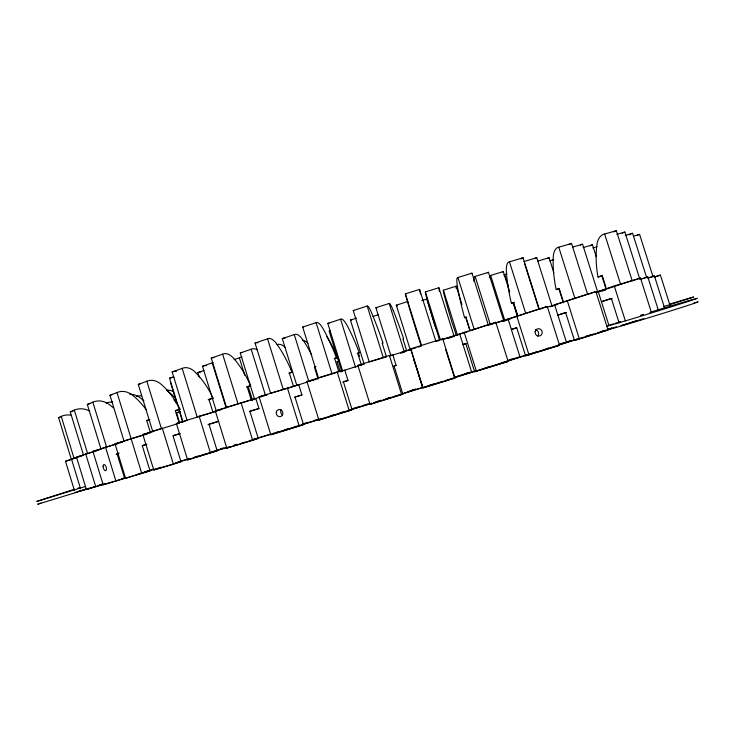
<?xml version="1.0" encoding="UTF-8"?>
<svg xmlns="http://www.w3.org/2000/svg" width="735" height="735" viewBox="0 0 735 735"><rect width="100%" height="100%" fill="white"/><g stroke="black" fill="none" stroke-linecap="round" stroke-linejoin="round"><path stroke-width="1.1" d="M393.087 396.753L422.607 387.611L410.709 348.794L442.746 338.78L455.038 378.01L422.965 387.979L413.915 359.828M435.919 328.38L434.716 325.173A74.869 2.646 72.6 0 1 427.228 299.788M441.882 339.662L442.746 338.78M71.341 459.32L58.625 417.746L61.216 416.359A17.263 17.052 28.1 0 1 71.13 415.211M471.025 330.502L488.215 324.751L471.999 273.172L457.923 277.499A21.159 3.556 73 0 0 457.473 286.65A79.261 13.864 72.7 0 0 463.574 313.964L464.575 317.658L465.632 317.097L469.987 330.961M99.06 449.976L83.432 454.901L70.284 411.94L74.299 410.102A17.759 17.024 60.9 0 1 89.624 411.168M401.632 394.585L402.844 394.034L394.034 365.846L396.11 365.396L392.867 354.996L389.412 355.474L357.881 365.396L370.027 404.351L401.632 394.585L389.412 355.474M442.874 339.349L495.822 322.288L508.133 361.445L474.608 371.735L465.742 343.475L462.995 344.531L466.192 343.53M495.822 322.288L490.649 324.512L493.589 323.593M370.027 404.351L402.844 394.034M518.754 315.802L539.242 309.003L523.072 257.737L509.474 261.816A21.058 6.643 73.4 0 0 506.387 271.72A78.856 25.863 72.9 0 0 510.513 299.522L511.385 303.233L513.425 302.37L517.771 316.169L495.794 322.95M118.326 443.361L100.915 448.809L87.327 404.461L92.84 402.164A18.311 16.611 66.5 0 1 109.102 404.425A67.344 62.457 71 0 1 113.227 407.769M147.285 433.825L123.995 440.982L109.965 395.283L117.012 392.527A18.862 15.802 68.6 0 1 132.667 395.283A69.595 59.811 71.6 0 1 146.596 410.305M564.508 301.773L587.596 294.193L571.554 243.478L558.765 247.199A20.874 9.509 73.9 0 0 553.207 257.755A78.029 36.934 73 0 0 555.449 285.887L556.202 289.599L559.151 288.46L563.469 302.14M38.431 503.944L37.706 504.238L93.712 487.048M495.555 322.987L547.281 306.421L559.555 345.303L525.571 355.795L516.705 327.645L511.367 329.5L516.696 327.847M74.382 490.346L65.489 461.249L82.182 455.737M72.241 458.98L77.203 457.345M540.032 309.141L547.281 306.421M178.063 423.553L152.733 431.427L138.281 384.433L146.853 381.235A19.376 14.581 69.8 0 1 161.535 384.598A71.745 55.548 71.8 0 1 178.412 406.078L180.047 409.257L175.729 410.727M349.263 410.746L352.074 409.698L343.374 381.731L347.995 380.473L344.779 370.146L337.181 371.938L306.936 381.529L318.907 420.062L349.263 410.746L337.181 371.938M182.969 421.881L169.528 378.259L173.708 376.715M616.334 230.707L604.639 234.006A20.589 12.054 74.5 0 0 596.857 245.077A76.826 46.654 73.1 0 0 597.371 273.346L598.014 277.049L601.781 275.671L606.053 289.167L632.183 280.651L616.334 230.707A20.497 12.201 74.5 0 0 615.342 230.965M318.907 420.062L352.074 409.698M199.231 377.037L197.88 372.663L203.999 370.431M187.012 420.181L172.165 371.993L182.188 368.382A19.854 12.927 70.5 0 1 195.538 372.443A73.748 49.548 72 0 1 211.533 394.879L213.122 398.149L208.115 399.822M566.51 312.448L557.865 315.113L565.628 312.513L574.448 340.424L608.038 329.997L595.874 291.556L554.613 304.804L566.538 342.611M216.292 410.994L202.483 366.287L212.195 362.833A18.862 11.879 70.8 0 1 213.132 362.474M234.116 359.645L239.344 357.798A17.962 10.97 71 0 1 242.035 357.155M95.173 486.68L104.692 484.025L86.399 489.482L76.513 457.152L96.349 450.693M587.789 294.423L595.874 291.556M602.479 290.867L605.649 289.755L598.051 292.08M39.065 503.705L40.884 503.071M299.228 426.089L303.518 424.591L294.946 396.955L301.938 394.952L298.768 384.745L259.078 396.799L270.829 434.752L299.228 426.089L287.339 387.768M262.937 396.229L226.499 407.383L211.276 358.12L222.631 354.169A20.277 10.85 71.1 0 1 234.272 359.002A75.521 41.822 72.2 0 1 249.11 382.384L250.635 385.756L246.547 387.097M146.66 420.723L149.747 419.648M254.733 399.757L240.253 353.002L251.186 349.217A19.239 9.886 71.3 0 1 257.278 349.823M176.244 413.116L180.286 411.719M270.829 434.752L303.518 424.591M651.467 312.623L640.479 278.032L614.267 285.961L598.189 291.51L609.003 325.651M632.229 280.871L640.479 278.032M119.208 453.036L117.04 453.697L124.592 478.32L103.176 484.769L92.941 451.373L122.874 441.882M642.528 278.758L647.811 276.957L658.514 310.657M647.893 278.207L654.416 275.983L664.578 307.965M290.564 368.823L292.006 372.277L289.278 372.921L293.486 386.472L270.609 393.216L255.054 343.052L267.558 338.817A20.635 8.388 71.6 0 1 277.159 344.494A77.019 32.45 72.3 0 1 290.555 368.823M655.179 276.875L660.407 275.111L670.054 305.457M252.665 440.283L258.261 438.391L249.854 411.205L258.94 408.531L255.826 398.489L215.3 410.883L226.803 448.12L252.665 440.283L241.006 402.596M296.719 385.103L282.286 338.614L294.257 334.581A19.56 7.543 71.7 0 1 302.995 340.029A72.884 29.06 72.3 0 1 311.759 355.18M226.803 448.12L258.261 438.391M146.348 444.289L142.241 445.529L150.023 470.869L125.593 478.292L115.028 443.848L149.453 433.044M216.779 411.085L176.391 423.525L187.6 459.917L194.38 457.675M187.6 459.917L217.183 450.821L208.97 424.178L218.736 421.265L208.014 424.701M335.932 372.755L318.531 377.955L302.71 327.075L316.096 322.656A20.902 5.586 72 0 1 323.363 329.225A78.167 21.692 72.4 0 1 335.105 354.445L336.455 357.982L334.269 358.68M342.492 370.532L327.819 323.418L340.581 319.22A19.808 4.897 72 0 1 347.122 325.504A73.923 18.945 72.4 0 1 358.019 349.465L359.277 352.828L357.192 353.489M142.866 434.55L162.297 428.147L173.386 464.171L153.762 470.005L142.866 434.55L153.394 431.482M364.036 363.752L350.439 320.12L356.53 318.126M373.022 316.445L378.323 314.718M173.386 464.171L180.966 461.69L172.955 435.671L180.121 433.512M218.653 410.47L221.474 409.56M182.188 368.382L197.145 416.883L217.11 411.021M153.762 470.005L180.966 461.69M288.928 373.279L292.006 372.277M125.593 478.292L132.759 475.977M385.406 357.201L369.246 361.923L353.223 310.556L367.188 306.045A21.085 2.536 72.3 0 1 371.901 313.542A78.939 9.895 72.5 0 1 381.805 339.57L383.036 343.171L382.172 343.217L386.481 357.045M390.763 355.299L375.897 307.735L389.173 303.463A19.964 2.04 72.4 0 1 393.308 310.611M337.19 361.859L339.248 361.197L337.971 358.064A69.173 26.175 72.4 0 0 326.827 336.777M142.654 445.667L146.963 444.271M410.415 350.329L396.303 305.2L407.888 301.479M421.789 300.652L426.815 299.035A18.053 1.286 72.4 0 1 427.393 299.448M173.35 435.781L179.836 433.705M103.176 484.769L124.592 478.32M264.003 395.889L267.209 394.87M294.56 386.132L307.405 382.025M86.399 489.482L94.199 486.993M606.825 329.868L616.435 326.809M621.167 325.633L636.308 320.809M643.787 318.632L621.139 325.669M309.959 381.18L318.172 378.617M341.003 371.377L353.691 367.362M249.422 411.545L258.94 408.531M85.407 486.496L36.75 501.426L74.547 489.188M77.974 491.577L82.871 490.024M89.183 488.362L75.044 492.505M559.445 344.853L583.811 337.154M585.97 336.465L593.522 334.085M597.583 332.799L602.562 331.219M574.448 340.424L608.038 329.997M407.649 302.177L405.352 293.853L419.602 289.415L435.781 341.058M427.246 299.825A20.029 0.68 72.7 0 1 425.409 291.942L438.868 287.707L454.212 336.602M456.316 335.27L451.814 321.829A70.955 3.601 72.6 0 1 444.886 297.684A19.018 0.928 72.7 0 1 443.407 290.196L456.205 286.163L461.966 304.52M353.333 367.436L364.294 364.027M389.55 356.071L415.863 347.83M400.704 353.269L403.919 352.258M294.459 397.313L301.938 394.952M342.712 382.127L347.995 380.473M525.571 355.795L559.555 345.303M401.723 352.212L410.663 349.419M418.022 347.15L421.256 346.139L415.744 328.876M436.204 341.472L439.3 340.498M441.377 339.855L467.837 331.623M447.872 338.486L453.293 336.795M393.988 366.058L396.11 365.396M77.974 488.113L79.665 487.59M508.951 360.031L512.139 359.038M508.841 360.233L521.694 356.218M560.327 343.934L563.506 342.933M558.536 344.669L563.883 342.988M566.024 342.317L571.371 340.636L567.751 341.6M502.648 362.677L453.872 377.9M503.631 362.373L537.138 351.863M474.608 371.735L508.133 361.445M539.269 351.192L548.861 348.179M550.993 347.508L558.425 345.174M663.558 306.651L693.647 296.995L669.42 304.125M464.419 373.913L467.644 372.911M455.167 376.954L472.532 371.561L471.943 371.579M423.682 387.281L443.086 381.254M445.245 380.583L452.788 378.24M423.92 387.501L455.038 378.01M464.575 317.658L466.679 317.005M488.132 325.329L491.412 324.31M502.529 321.48L510.026 319.155M412.252 390.092L415.44 389.109M407.98 391.571L415.477 389.256M371.993 403.267L327.966 416.809M373.94 402.67L381.392 400.364M383.514 399.711L390.956 397.405M474.011 281.459A20.038 3.647 73 0 1 475.159 276.424L488.472 272.327L503.842 321.167M489.409 277.619A19.027 3.712 73 0 1 490.649 275.46L503.291 271.564L509.741 292.052M503.824 275.083A18.109 3.739 73 0 1 504.651 274.578L506.838 273.907M550.102 306.78L557.599 304.474M612.145 298.392L601.414 301.69L611.364 298.419L619.081 322.794M352.883 408.55L360.38 406.244M362.52 405.591L367.877 403.947M326.9 417.131L299.852 425.409M511.385 303.233L514.436 302.305M545.82 307.533L563.001 302.287M302.737 423.911L308.167 422.248M314.69 420.255L317.952 419.262M275.754 432.768L295.47 426.75M648.013 277.931L654.416 275.983M654.031 277.049L660.407 275.111M65.489 461.249L71.809 459.329M116.121 454.258L118.261 453.605M234.566 445.254L237.653 444.326M241.76 443.076L244.939 442.112M249.193 440.825L273.595 433.42M556.202 289.599L559.317 288.662M596.057 292.153L605.098 289.461M640.268 279.236L647.811 276.957M76.513 457.152L83.11 455.167M523.908 261.568L536.761 257.709L552.086 306.265M537.901 261.044L549.073 257.691L553.813 272.703M549.679 260.842L553.887 259.565M220.316 448.892L223.477 447.937M195.464 457.345L217.183 450.821M92.941 451.373L101.54 448.809M598.014 277.049L602.167 275.818M115.028 443.848L124.729 440.982M583.121 247.594L592.493 244.847L596.278 256.809M592.768 247.989L597.123 246.712M133.779 475.637L150.023 470.869M572.684 247.089L582.57 244.195L597.785 292.254M121.973 478.614L125.611 477.566M138.217 473.919L141.368 473.009M633.616 236.137L639.597 234.428L652.9 276.296M149.747 419.52L146.669 420.402L150.51 432.869M180.341 411.646L176.519 412.739L179.515 422.46M176.391 423.525L186.91 420.512M616.849 234.355L624.888 232.076L639.928 279.447M625.264 235.393L632.605 233.307L646.57 277.288M180.047 409.257L175.325 410.571L179.267 423.36M215.3 410.883L226.159 407.851L212.195 362.833M213.122 398.149L208.942 399.28L212.975 412.363M259.078 396.799L266.695 394.768M99.243 484.879L102.532 484.007M83.845 489.712L89.128 488.316M250.635 385.756L247.125 386.656L251.251 399.996M306.936 381.529L313.147 380.023M316.004 366.646L314.369 367.031L318.034 378.828M339.248 361.197L337.025 361.712L340.195 371.919M336.455 357.982L334.618 358.331L338.89 372.048M359.277 352.828L357.66 353.131L361.381 365.056M357.881 365.396L362.098 364.679M405.352 293.853L421.55 345.505M358.404 353.425L359.608 356.42M604.639 234.006L620.542 284.179M614.267 285.961L625.347 320.901M602.14 275.294L605.925 287.256M558.765 247.199L574.843 298.079M567.154 300.321L579.391 339.055M558.894 288.791L563.304 302.728M524.588 263.736L538.911 309.141M509.474 261.816L525.663 313.183M504.651 274.587L508.05 285.355M513.48 302.59L517.55 315.526M513.14 302.838L517.55 316.858M516.696 315.839L528.998 354.904M508.096 319.119L520.086 357.219M490.649 275.46L504.908 320.782M475.159 276.424L490.181 324.208M457.923 277.499L474.13 329.124M466.036 317.474L470.097 330.438M464.107 332.128L476.418 371.35M459.724 334.103L471.723 372.342M443.407 290.187L457.629 335.518M445.732 349.713L454.588 377.974M425.409 291.942L440.384 339.726M426.815 299.035L439.695 340.424M410.709 348.794L422.965 387.979M406.675 350.77L402.918 338.762L403.625 338.743L402.468 335.325A74.602 7.929 72.5 0 0 393.308 310.583M389.173 303.463L404.406 352.194M367.188 306.045L383.257 357.513M340.581 319.22L355.648 367.564M341.858 371.947L329.105 330.998A17.658 6.33 71.8 0 1 330.125 330.695M316.096 322.656L331.981 373.692M294.257 334.581L308.755 381.263M267.558 338.817L283.186 389.201M251.186 349.217L265.409 395.118M239.344 357.798L244.773 375.346M248.164 386.316L252.583 400.575M222.631 354.169L237.947 403.69M199.102 416.129L210.486 453.045M170.612 382.834L177.016 403.616M179.377 411.269L182.749 422.212M146.853 381.235L161.415 428.56M117.012 392.527L141.791 473.542M92.84 402.164L106.547 446.88M105.5 447.073L115.928 481.103M74.299 410.102L87.566 453.44M85.692 453.899L95.789 486.864M61.216 416.359L74.042 458.3M71.46 458.989L80.565 488.766M535.365 329.84A3.684 3.537 70.1 0 1 537.662 336.161M521.087 259.097A21.021 6.881 73.4 0 1 523.072 257.737M172.165 371.993A19.726 13 70.5 0 1 176.492 371.248M230 446.632A363.963 3.969 -17.3 0 1 199.902 455.691M198.891 455.994A363.963 3.969 -17.3 0 1 195.354 457.051M190.723 458.429A363.963 3.969 -17.3 0 1 175.307 463.022M161.185 467.203A363.963 3.969 -17.3 0 1 157.85 468.186M155.673 468.829A363.963 3.969 -17.3 0 1 143.38 472.43M569.303 244.489A20.8 9.702 73.9 0 1 571.554 243.478M87.327 404.461A18.164 16.528 66.4 0 1 89.973 403.598M613.486 231.883A20.497 12.201 74.5 0 1 614.386 231.36M471.181 273.769A21.14 3.813 73.1 0 1 471.999 273.172M420.585 294.073A21.159 0.634 72.7 0 1 420.071 292.135M419.878 291.345A21.159 0.634 72.7 0 1 419.602 289.415M109.965 395.283A18.715 15.766 68.6 0 1 112.501 394.474M211.276 358.12A20.167 10.979 71.1 0 1 213.995 357.541M302.71 327.075A20.837 5.806 72 0 1 303.665 326.836M70.284 411.94A17.603 16.914 60.5 0 1 72.985 411.049M353.223 310.547A21.039 2.793 72.3 0 1 353.985 310.648M58.625 417.746A17.116 16.905 25.5 0 1 59.967 417.241M255.054 343.052A20.543 8.563 71.6 0 1 257.985 342.822M138.281 384.433A19.239 14.59 69.7 0 1 140.633 383.698M415.725 328.839A79.242 1.442 72.6 0 1 407.613 302.094M282.497 414.843A3.601 3.289 73.2 0 1 281.193 409.661M611.887 328.076A355.115 3.868 -17.3 0 1 607.432 329.491M605.19 330.199A355.115 3.868 -17.3 0 1 601.809 331.274M591.05 334.691A355.115 3.868 -17.3 0 1 585.813 336.345M577.315 339.037A355.115 3.868 -17.3 0 1 558.848 344.862M549.146 347.921A355.115 3.868 -17.3 0 1 545.949 348.923M537.368 351.624A355.115 3.868 -17.3 0 1 529.788 354.004M527.611 354.693A355.115 3.868 -17.3 0 1 501.353 362.925M488.251 367.022A355.115 3.868 -17.3 0 1 484.953 368.051M476.151 370.798A355.115 3.868 -17.3 0 1 454.23 377.625M433.632 384.028A355.115 3.868 -17.3 0 1 428.211 385.71M421.715 387.731A355.115 3.868 -17.3 0 1 415.238 389.734M414.154 390.074A355.115 3.868 -17.3 0 1 402.036 393.822M391.057 397.222A355.115 3.868 -17.3 0 1 387.768 398.232M381.226 400.253A355.115 3.868 -17.3 0 1 375.787 401.935M371.46 403.267A355.115 3.868 -17.3 0 1 351.826 409.312M343.153 411.977A355.115 3.868 -17.3 0 1 339.928 412.969M333.506 414.944A355.115 3.868 -17.3 0 1 330.318 415.918M321.884 418.509A355.115 3.868 -17.3 0 1 302.949 424.297M299.669 425.299A355.115 3.868 -17.3 0 1 294.23 426.962M287.789 428.928A355.115 3.868 -17.3 0 1 284.601 429.892M278.207 431.84A355.115 3.868 -17.3 0 1 272.575 433.558M270.342 434.238A355.115 3.868 -17.3 0 1 252.904 439.53M236.909 444.363A355.115 3.868 -17.3 0 1 233.5 445.392M226.793 447.413A355.115 3.868 -17.3 0 1 211.753 451.933M197.623 456.169A355.115 3.868 -17.3 0 1 194.288 457.161M189.942 458.456A355.115 3.868 -17.3 0 1 177.484 462.159M153.339 469.279A355.115 3.868 -17.3 0 1 151.337 469.867M150.344 470.152A355.115 3.868 -17.3 0 1 144.565 471.833M535.218 258.481A19.909 6.734 73.4 0 1 536.761 257.709M129.819 394.309A17.465 15.545 67.7 0 1 139.99 397.672A64.165 58.322 71.4 0 1 143.876 400.869M173.919 399.785A66.205 55.529 71.7 0 1 176.97 403.993M202.483 366.287A18.752 11.944 70.8 0 1 206.462 365.607M580.393 245.15A19.716 9.362 73.9 0 1 582.57 244.195M622.15 233.188A19.441 11.696 74.4 0 1 624.888 232.076M487.627 272.896A20.02 3.877 73.1 0 1 488.472 272.327M439.346 291.189A20.038 0.919 72.7 0 1 439.144 290.325M438.859 288.938A20.038 0.919 72.7 0 1 438.868 287.707M375.897 307.735A19.928 2.269 72.4 0 1 376.816 308.13M240.253 353.002A19.147 10.005 71.2 0 1 241.87 352.515M327.819 323.418A19.744 5.099 72 0 1 329.133 323.29M106.079 403.239A16.951 16.023 64.3 0 1 112.666 401.981M282.286 338.614A19.477 7.699 71.7 0 1 284.932 338.431M169.528 378.259A18.302 13.506 70.1 0 1 173.993 377.386M547.566 258.417A18.917 6.578 73.4 0 1 549.073 257.691M167.075 390.735A16.684 14.599 68.5 0 1 168.159 391.516A61.271 54.656 71.5 0 1 175.279 397.947M590.389 245.747A18.733 9.04 73.8 0 1 592.493 244.847M629.188 234.952A18.485 11.227 74.3 0 1 629.968 234.364M630.805 233.886A18.485 11.227 74.3 0 1 632.605 233.307M502.418 272.106A19.009 3.914 73 0 1 503.291 271.564M456.297 288.653A19.027 1.148 72.7 0 1 456.067 287.339M456.012 286.852A19.027 1.148 72.7 0 1 456.205 286.172M396.303 305.2A18.926 1.837 72.4 0 1 397.35 306.008M276.966 344.752A18.311 9.05 71.4 0 1 285.152 347.389M350.439 320.12A18.761 4.502 72.1 0 1 351.587 320.019M136.315 396.514A16.216 15.113 66.2 0 1 141.35 395.779M197.88 372.663A17.456 12.55 70.4 0 1 200.949 371.873M166.45 390.101A15.554 14.305 67.4 0 1 173.598 391.645M637.061 235.43A17.622 10.786 74.2 0 1 639.597 234.428M302.416 340.259A17.465 8.324 71.5 0 1 307.937 343.254M649.749 312.412A47.398 0.515 -17.1 0 1 697.074 298.327A47.398 0.515 -17.1 0 1 654.692 311.962A47.398 0.515 -17.1 0 1 606.669 326.267M606.669 326.193A47.398 0.515 -17.1 0 1 608.332 325.568M609.324 325.228A47.398 0.515 -17.1 0 1 610.509 324.824M611.897 324.365A47.398 0.515 -17.1 0 1 613.477 323.841M615.241 323.271A47.398 0.515 -17.1 0 1 617.17 322.647M619.265 321.976A47.398 0.515 -17.1 0 1 620.744 321.498M640.534 315.269A47.398 0.515 -17.1 0 1 643.575 314.323M696.33 302.214A47.398 0.652 -17.1 0 1 653.204 316.353A47.398 0.652 -17.1 0 1 609.407 328.949M610.39 328.6A47.398 0.652 -17.1 0 1 611.575 328.187M694.042 302.82A47.398 0.652 -17.1 0 1 695.292 302.48M535.135 331.696A3.712 3.565 70 0 0 539.94 335.877A3.712 3.565 70 0 0 540.942 329.583A3.712 3.565 70 0 0 535.135 331.696M276.314 412.023A3.629 3.308 73.4 0 0 280.421 416.635A3.629 3.308 73.4 0 0 281.891 410.681A3.629 3.308 73.4 0 0 276.314 412.023M103.075 466.302A3.206 1.479 73.1 0 0 105.619 470.722A3.206 1.479 73.1 0 0 105.619 465.871A3.206 1.479 73.1 0 0 103.075 466.302"/></g></svg>
